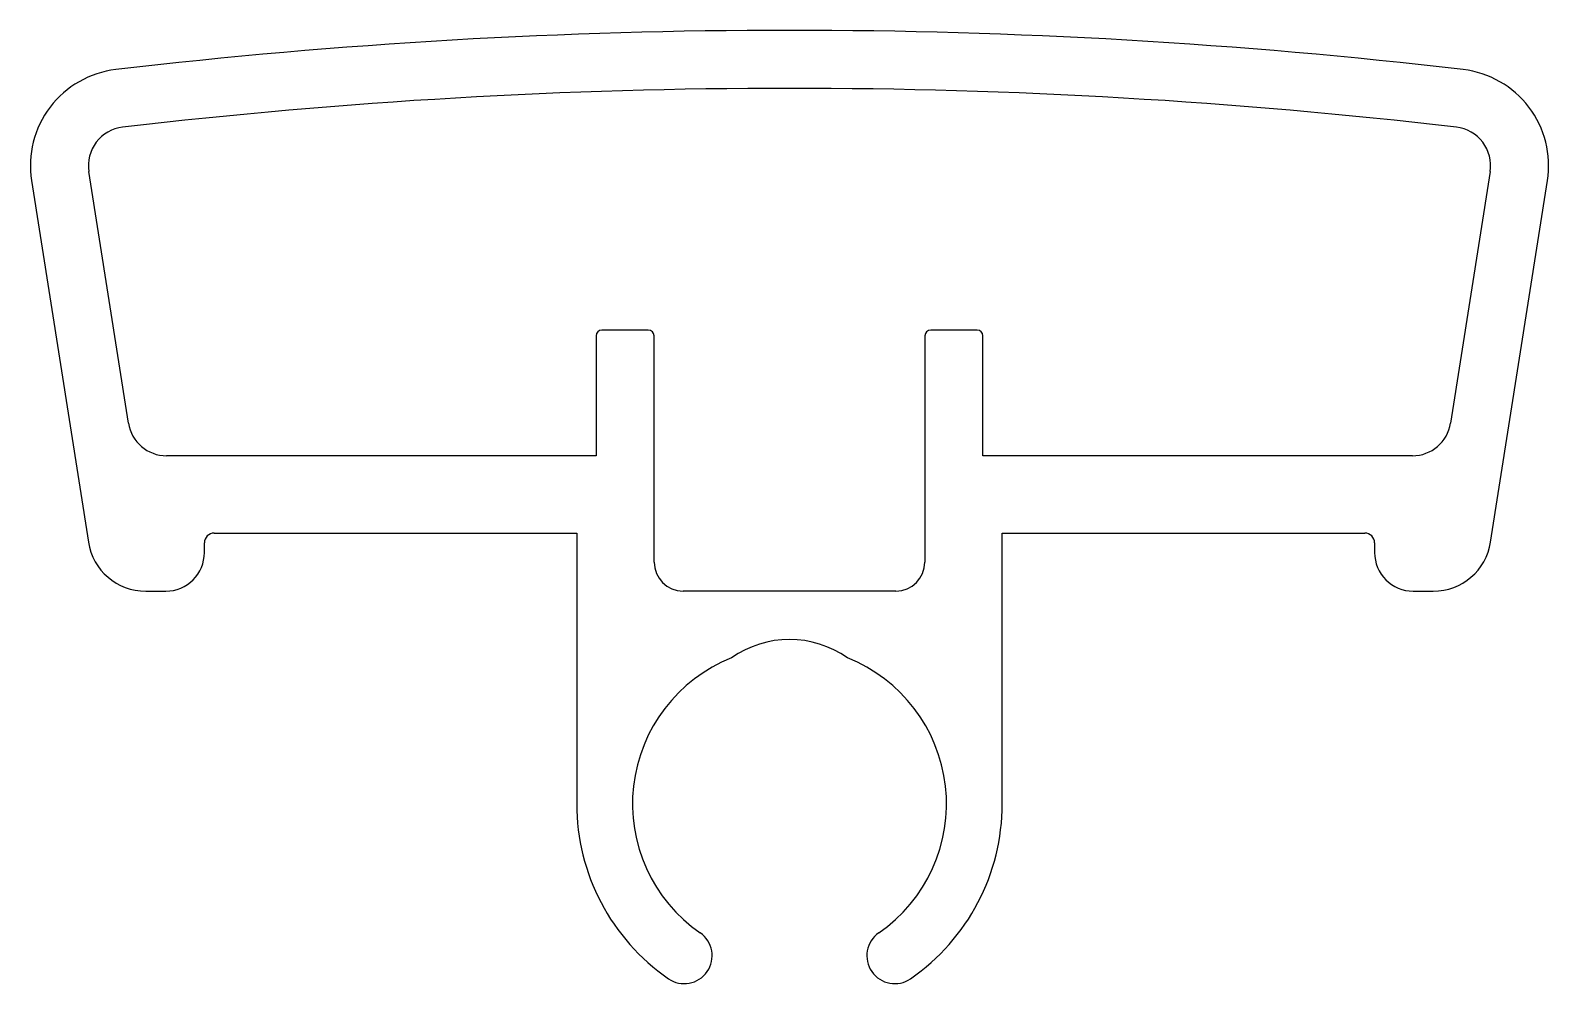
# Model space of a CAD drawing. Extents: x 2676.3 to 2754.8, y 1732.1 to 1781.4.
import ezdxf

# ---------------------------------------------------------------- set-up
doc = ezdxf.new("R2010")
doc.units = 0
doc.layers.get('0').update_dxf_attribs({"linetype": 'CONTINUOUS'})

msp = doc.modelspace()

# ---------------------------------------------------------------- linework, layer by layer
at = {"color": 0}
for p, q in [((2676.337, 1773.584), (2679.276, 1754.889)), ((2681.345, 1761.045), (2679.3, 1774.05)), ((2751.752, 1774.05), (2749.707, 1761.045)), ((2751.776, 1754.889), (2754.715, 1773.584)), ((2705.526, 1765.555), (2705.526, 1759.355)), ((2708.226, 1765.855), (2705.826, 1765.855)), ((2708.526, 1753.855), (2708.526, 1765.555)), ((2722.526, 1765.555), (2722.526, 1753.855)), ((2725.226, 1765.855), (2722.826, 1765.855)), ((2725.526, 1759.355), (2725.526, 1765.555)), ((2705.526, 1759.355), (2683.321, 1759.355)), ((2747.731, 1759.355), (2725.526, 1759.355)), ((2685.776, 1755.355), (2704.526, 1755.355)), ((2704.526, 1755.355), (2704.526, 1741.355)), ((2726.526, 1741.355), (2726.526, 1755.355)), ((2726.526, 1755.355), (2745.276, 1755.355)), ((2685.276, 1754.355), (2685.276, 1754.855)), ((2745.776, 1754.855), (2745.776, 1754.355)), ((2682.24, 1752.355), (2683.276, 1752.355)), ((2721.026, 1752.355), (2710.026, 1752.355)), ((2747.776, 1752.355), (2748.812, 1752.355))]:
    msp.add_line(p, q, dxfattribs=at)
for centre, radius, start, end in [((2715.526, 1481.355), 300, 83.33283, 96.66717), ((2681.276, 1774.36), 5, 96.66717, 188.93547), ((2749.776, 1774.36), 5, 351.06453, 83.33283), ((2715.526, 1481.355), 297, 83.33283, 96.66717), ((2681.276, 1774.36), 2, 96.66717, 188.93547), ((2749.776, 1774.36), 2, 351.06453, 83.33283), ((2705.826, 1765.555), 0.3, 90, 180), ((2708.226, 1765.555), 0.3, 0, 90), ((2722.826, 1765.555), 0.3, 90, 180), ((2725.226, 1765.555), 0.3, 0, 90), ((2683.321, 1761.355), 2, 188.93547, 270), ((2747.731, 1761.355), 2, 270, 351.06453), ((2685.776, 1754.855), 0.5, 90, 180), ((2745.276, 1754.855), 0.5, 0, 90), ((2682.24, 1755.355), 3, 188.93547, 270), ((2748.812, 1755.355), 3, 270, 351.06453), ((2683.276, 1754.355), 2, 270, 0), ((2710.026, 1753.855), 1.5, 180, 270), ((2721.026, 1753.855), 1.5, 270, 0), ((2747.776, 1754.355), 2, 180, 270), ((2715.526, 1744.677), 5.178, 54.59433, 125.40567), ((2715.526, 1741.355), 8.117, 111.69022, 235.30052), ((2715.526, 1741.355), 8.117, 304.69948, 68.30978), ((2715.526, 1741.355), 11, 180, 235.30052), ((2715.526, 1741.355), 11, 304.69948, 360), ((2710.085, 1733.497), 1.441, 235.30052, 55.30052), ((2720.967, 1733.497), 1.441, 124.69948, 304.69948)]:
    msp.add_arc(centre, radius, start, end, dxfattribs=at)

doc.saveas('drawing.dxf')
